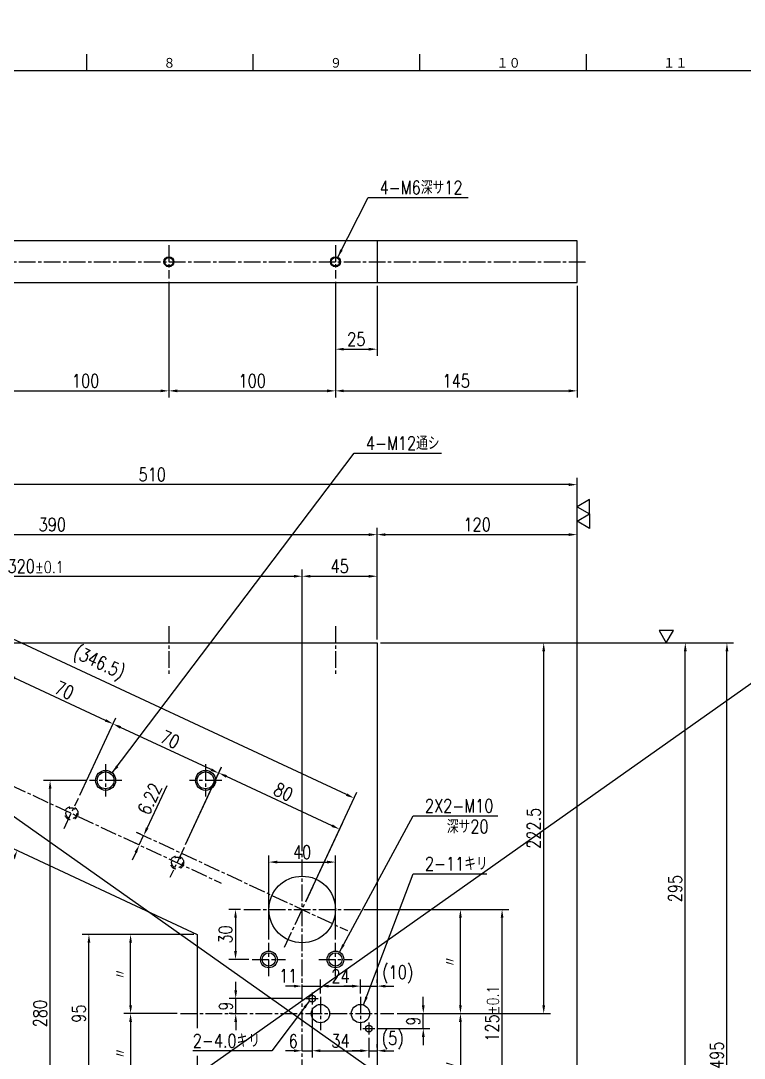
# Model space of a CAD drawing. Extents: x 0 to 1682, y 0 to 2376.
# Drawn here: x 681 to 1115, y 1753 to 2376 of the extents above; entities that cross this region are included whole.
import ezdxf
from ezdxf.enums import TextEntityAlignment as Align

# ---------------------------------------------------------------- set-up
doc = ezdxf.new("R2010")
doc.units = 0
doc.header["$LTSCALE"] = 2
doc.header["$MEASUREMENT"] = 0
doc.linetypes.add('GEN7A', pattern=[7.5, 5, -0.75, 1, -0.75])
doc.linetypes.add('HIDDEN2', pattern=[3.5, 2, -1.5])
doc.layers.get('DEFPOINTS').update_dxf_attribs({"linetype": 'CONTINUOUS'})
for name, color, linetype in [('2', 5, 'CONTINUOUS'), ('4', 3, 'CONTINUOUS'), ('5', 3, 'CONTINUOUS'), ('6', 52, 'CONTINUOUS'), ('7A', 4, 'GEN7A'), ('8', 1, 'CONTINUOUS'), ('9', 3, 'HIDDEN2'), ('RAHM2', 1, 'CONTINUOUS')]:
    doc.layers.add(name, color=color, linetype=linetype)
doc.styles.add('DIMENSION', font='monotxt.shx', dxfattribs={"bigfont": 'bigfont.shx'})
doc.styles.get("Standard").update_dxf_attribs({"font": 'romans.shx', "width": 0.8, "bigfont": 'extfont.shx'})
doc.dimstyles.new('GEN-ISO', dxfattribs={"dimscale": 2, "dimtxt": 4, "dimasz": 2.5, "dimexe": 2, "dimexo": 1, "dimgap": 1, "dimtad": 1, "dimdec": 3, "dimrnd": 0.001, "dimdsep": 46, "dimtxsty": 'Standard', "dimcen": 0, "dimclrt": 52, "dimadec": 0, "dimazin": 0, "dimtp": 0.1, "dimtm": 0.1, "dimtfac": 0.6, "dimtdec": 3, "dimtmove": 0, "dimatfit": 3, "dimfxl": 1, "dimarcsym": 0})
doc.dimstyles.new('GEN-ISO$2', dxfattribs={"dimscale": 2, "dimtxt": 4, "dimasz": 2.5, "dimexe": 2, "dimexo": 1, "dimgap": 1, "dimtad": 1, "dimdec": 3, "dimrnd": 0.001, "dimdsep": 46, "dimtxsty": 'Standard', "dimcen": 0, "dimclrt": 52, "dimadec": 3, "dimazin": 0, "dimtp": 0.1, "dimtm": 0.1, "dimtfac": 0.6, "dimtdec": 3, "dimtofl": 0, "dimtmove": 0, "dimatfit": 3, "dimfxl": 1, "dimarcsym": 0})

# ---------------------------------------------------------------- blocks, each defined once
blk = doc.blocks.new('*D84')
at = {"layer": '5', "color": 0, "lineweight": -2, "transparency": 16777216}
for p, q in [((886.55, 1842.57), (973.55, 1842.57)), ((969.55, 1722.57), (969.55, 1837.57)), ((886.55, 1717.57), (973.55, 1717.57))]:
    blk.add_line(p, q, dxfattribs=at)
at = {"layer": '5', "color": 0, "transparency": 16777216}
for points in [[(968.72, 1837.57), (970.39, 1837.57), (969.55, 1842.57)], [(968.72, 1722.57), (970.39, 1722.57), (969.55, 1717.57)]]:
    blk.add_solid(points, dxfattribs=at)
at = {"layer": 'DEFPOINTS', "color": 0, "transparency": 16777216}
for p in [(884.55, 1842.57), (969.55, 1842.57), (884.55, 1717.57)]:
    blk.add_point(p, dxfattribs=at)
at = {"layer": '5', "color": 52, "transparency": 16777216, "insert": (963.55, 1780.07), "char_height": 8, "attachment_point": 5, "rotation": 90}
blk.add_mtext('125\\H7%%P0.1', dxfattribs=at)
blk = doc.blocks.new('*D85')
at = {"layer": '5', "color": 0, "lineweight": -2, "transparency": 16777216}
for p, q in [((896.55, 2002.57), (1108.55, 2002.57)), ((1104.55, 1512.57), (1104.55, 1997.57)), ((1016.55, 1507.57), (1108.55, 1507.57))]:
    blk.add_line(p, q, dxfattribs=at)
at = {"layer": '5', "color": 0, "transparency": 16777216}
for points in [[(1103.72, 1997.57), (1105.39, 1997.57), (1104.55, 2002.57)], [(1103.72, 1512.57), (1105.39, 1512.57), (1104.55, 1507.57)]]:
    blk.add_solid(points, dxfattribs=at)
at = {"layer": 'DEFPOINTS', "color": 0, "transparency": 16777216}
for p in [(894.55, 2002.57), (1104.55, 2002.57), (1014.55, 1507.57)]:
    blk.add_point(p, dxfattribs=at)
at = {"layer": '5', "color": 52, "transparency": 16777216, "insert": (1098.55, 1755.07), "char_height": 8, "attachment_point": 5, "rotation": 90}
blk.add_mtext('495', dxfattribs=at)
blk = doc.blocks.new('*D89')
at = {"layer": '5', "color": 0, "lineweight": -2, "transparency": 16777216}
for p, q in [((504.55, 1994.57), (504.55, 2101.57)), ((1014.55, 1709.57), (1014.55, 2101.57)), ((1009.55, 2097.57), (509.55, 2097.57))]:
    blk.add_line(p, q, dxfattribs=at)
at = {"layer": '5', "color": 0, "transparency": 16777216}
for points in [[(509.55, 2098.4), (509.55, 2096.73), (504.55, 2097.57)], [(1009.55, 2098.4), (1009.55, 2096.73), (1014.55, 2097.57)]]:
    blk.add_solid(points, dxfattribs=at)
at = {"layer": 'DEFPOINTS', "color": 0, "transparency": 16777216}
for p in [(504.55, 2097.57), (504.55, 1992.57), (1014.55, 1707.57)]:
    blk.add_point(p, dxfattribs=at)
at = {"layer": '5', "color": 52, "transparency": 16777216, "insert": (759.55, 2103.57), "char_height": 8, "attachment_point": 5}
blk.add_mtext('510', dxfattribs=at)
blk = doc.blocks.new('*D91')
at = {"layer": '5', "color": 0, "lineweight": -2, "transparency": 16777216}
for p, q in [((529.55, 1997.57), (529.55, 2046.57)), ((534.55, 2042.57), (844.55, 2042.57)), ((849.55, 1879.57), (849.55, 2046.57))]:
    blk.add_line(p, q, dxfattribs=at)
at = {"layer": '5', "color": 0, "transparency": 16777216}
for points in [[(534.55, 2043.4), (534.55, 2041.73), (529.55, 2042.57)], [(844.55, 2043.4), (844.55, 2041.73), (849.55, 2042.57)]]:
    blk.add_solid(points, dxfattribs=at)
at = {"layer": 'DEFPOINTS', "color": 0, "transparency": 16777216}
for p in [(849.55, 2042.57), (529.55, 1995.57), (849.55, 1877.57)]:
    blk.add_point(p, dxfattribs=at)
at = {"layer": '5', "color": 52, "transparency": 16777216, "insert": (689.55, 2048.57), "char_height": 8, "attachment_point": 5}
blk.add_mtext('320\\H7%%P0.1', dxfattribs=at)
blk = doc.blocks.new('*D97')
at = {"layer": '5', "color": 0, "lineweight": -2, "transparency": 16777216}
for p, q in [((538.21, 1994.13), (568.62, 2059.34)), ((876.18, 1911.5), (571.46, 2053.6)), ((852, 1847.8), (882.4, 1913.01))]:
    blk.add_line(p, q, dxfattribs=at)
at = {"layer": '5', "color": 0, "transparency": 16777216}
for points in [[(571.81, 2054.35), (571.1, 2052.84), (566.93, 2055.71)], [(876.53, 1912.26), (875.83, 1910.75), (880.71, 1909.39)]]:
    blk.add_solid(points, dxfattribs=at)
at = {"layer": 'DEFPOINTS', "color": 0, "transparency": 16777216}
for p in [(566.93, 2055.71), (537.36, 1992.31), (851.15, 1845.99)]:
    blk.add_point(p, dxfattribs=at)
at = {"layer": '5', "color": 52, "transparency": 16777216, "insert": (727.24, 1989.89), "char_height": 8, "attachment_point": 5, "rotation": 335}
blk.add_mtext('(346.5)', dxfattribs=at)
blk = doc.blocks.new('*D98')
at = {"layer": '5', "color": 0, "lineweight": -2, "transparency": 16777216}
for p, q in [((779.49, 1881.61), (801.21, 1928.18)), ((867.49, 1892.86), (804.05, 1922.45)), ((852, 1847.8), (873.71, 1894.38))]:
    blk.add_line(p, q, dxfattribs=at)
at = {"layer": '5', "color": 0, "transparency": 16777216}
for points in [[(804.4, 1923.2), (803.7, 1921.69), (799.52, 1924.56)], [(867.84, 1893.62), (867.14, 1892.11), (872.02, 1890.75)]]:
    blk.add_solid(points, dxfattribs=at)
at = {"layer": 'DEFPOINTS', "color": 0, "transparency": 16777216}
for p in [(799.52, 1924.56), (778.65, 1879.8), (851.15, 1845.99)]:
    blk.add_point(p, dxfattribs=at)
at = {"layer": '5', "color": 52, "transparency": 16777216, "insert": (838.31, 1913.09), "char_height": 8, "attachment_point": 5, "rotation": 335}
blk.add_mtext('80', dxfattribs=at)
blk = doc.blocks.new('*D99')
at = {"layer": '5', "color": 0, "lineweight": -2, "transparency": 16777216}
for p, q in [((716.05, 1911.2), (737.69, 1957.6)), ((794.91, 1926.51), (740.53, 1951.86)), ((779.49, 1881.61), (801.13, 1928.02))]:
    blk.add_line(p, q, dxfattribs=at)
at = {"layer": '5', "color": 0, "transparency": 16777216}
for points in [[(740.88, 1952.62), (740.18, 1951.11), (736, 1953.98)], [(795.26, 1927.26), (794.56, 1925.75), (799.44, 1924.39)]]:
    blk.add_solid(points, dxfattribs=at)
at = {"layer": 'DEFPOINTS', "color": 0, "transparency": 16777216}
for p in [(736, 1953.98), (715.2, 1909.39), (778.65, 1879.8)]:
    blk.add_point(p, dxfattribs=at)
at = {"layer": '5', "color": 52, "transparency": 16777216, "insert": (770.25, 1944.62), "char_height": 8, "attachment_point": 5, "rotation": 335}
blk.add_mtext('70', dxfattribs=at)
blk = doc.blocks.new('*D101')
at = {"layer": '5', "color": 0, "lineweight": -2, "transparency": 16777216}
for p, q in [((652.61, 1940.78), (674.25, 1987.18)), ((731.47, 1956.09), (677.09, 1981.45)), ((716.05, 1911.2), (737.69, 1957.6))]:
    blk.add_line(p, q, dxfattribs=at)
at = {"layer": '5', "color": 0, "transparency": 16777216}
for points in [[(677.44, 1982.2), (676.74, 1980.69), (672.56, 1983.56)], [(731.82, 1956.84), (731.11, 1955.33), (736, 1953.98)]]:
    blk.add_solid(points, dxfattribs=at)
at = {"layer": 'DEFPOINTS', "color": 0, "transparency": 16777216}
for p in [(672.56, 1983.56), (651.76, 1938.97), (715.2, 1909.39)]:
    blk.add_point(p, dxfattribs=at)
at = {"layer": '5', "color": 52, "transparency": 16777216, "insert": (706.81, 1974.2), "char_height": 8, "attachment_point": 5, "rotation": 335}
blk.add_mtext('70', dxfattribs=at)
blk = doc.blocks.new('*D104')
at = {"layer": '5', "color": 0, "lineweight": -2, "transparency": 16777216}
for p, q in [((896.55, 2002.57), (1083.55, 2002.57)), ((1079.55, 1712.57), (1079.55, 1997.57)), ((1016.55, 1707.57), (1083.55, 1707.57))]:
    blk.add_line(p, q, dxfattribs=at)
at = {"layer": '5', "color": 0, "transparency": 16777216}
for points in [[(1078.72, 1997.57), (1080.39, 1997.57), (1079.55, 2002.57)], [(1078.72, 1712.57), (1080.39, 1712.57), (1079.55, 1707.57)]]:
    blk.add_solid(points, dxfattribs=at)
at = {"layer": 'DEFPOINTS', "color": 0, "transparency": 16777216}
for p in [(894.55, 2002.57), (1079.55, 2002.57), (1014.55, 1707.57)]:
    blk.add_point(p, dxfattribs=at)
at = {"layer": '5', "color": 52, "transparency": 16777216, "insert": (1073.55, 1855.07), "char_height": 8, "attachment_point": 5, "rotation": 90}
blk.add_mtext('295', dxfattribs=at)
blk = doc.blocks.new('*D110')
at = {"layer": '5', "color": 0, "lineweight": -2, "transparency": 16777216}
for p, q in [((504.55, 1989.57), (504.55, 2071.57)), ((509.55, 2067.57), (889.55, 2067.57)), ((894.55, 2004.57), (894.55, 2071.57))]:
    blk.add_line(p, q, dxfattribs=at)
at = {"layer": '5', "color": 0, "transparency": 16777216}
for points in [[(509.55, 2068.4), (509.55, 2066.73), (504.55, 2067.57)], [(889.55, 2068.4), (889.55, 2066.73), (894.55, 2067.57)]]:
    blk.add_solid(points, dxfattribs=at)
at = {"layer": 'DEFPOINTS', "color": 0, "transparency": 16777216}
for p in [(894.55, 2067.57), (894.55, 2002.57), (504.55, 1987.57)]:
    blk.add_point(p, dxfattribs=at)
at = {"layer": '5', "color": 52, "transparency": 16777216, "insert": (699.55, 2073.57), "char_height": 8, "attachment_point": 5}
blk.add_mtext('390', dxfattribs=at)
blk = doc.blocks.new('*D111')
at = {"layer": '5', "color": 0, "lineweight": -2, "transparency": 16777216}
for p, q in [((849.55, 1879.57), (849.55, 2046.57)), ((854.55, 2042.57), (889.55, 2042.57)), ((894.55, 2004.57), (894.55, 2046.57))]:
    blk.add_line(p, q, dxfattribs=at)
at = {"layer": '5', "color": 0, "transparency": 16777216}
for points in [[(854.55, 2043.4), (854.55, 2041.73), (849.55, 2042.57)], [(889.55, 2043.4), (889.55, 2041.73), (894.55, 2042.57)]]:
    blk.add_solid(points, dxfattribs=at)
at = {"layer": 'DEFPOINTS', "color": 0, "transparency": 16777216}
for p in [(894.55, 2042.57), (894.55, 2002.57), (849.55, 1877.57)]:
    blk.add_point(p, dxfattribs=at)
at = {"layer": '5', "color": 52, "transparency": 16777216, "insert": (872.05, 2048.57), "char_height": 8, "attachment_point": 5}
blk.add_mtext('45', dxfattribs=at)
blk = doc.blocks.new('*D112')
at = {"layer": '5', "color": 0, "lineweight": -2, "transparency": 16777216}
for p, q in [((894.55, 2004.57), (894.55, 2071.57)), ((899.55, 2067.57), (1009.55, 2067.57)), ((1014.55, 1709.57), (1014.55, 2071.57))]:
    blk.add_line(p, q, dxfattribs=at)
at = {"layer": '5', "color": 0, "transparency": 16777216}
for points in [[(899.55, 2068.4), (899.55, 2066.73), (894.55, 2067.57)], [(1009.55, 2068.4), (1009.55, 2066.73), (1014.55, 2067.57)]]:
    blk.add_solid(points, dxfattribs=at)
at = {"layer": 'DEFPOINTS', "color": 0, "transparency": 16777216}
for p in [(1014.55, 2067.57), (894.55, 2002.57), (1014.55, 1707.57)]:
    blk.add_point(p, dxfattribs=at)
at = {"layer": '5', "color": 52, "transparency": 16777216, "insert": (954.55, 2073.57), "char_height": 8, "attachment_point": 5}
blk.add_mtext('120', dxfattribs=at)
blk = doc.blocks.new('*D119')
at = {"layer": '5', "color": 0, "lineweight": -2, "transparency": 16777216}
for p, q in [((784.55, 1827.57), (717.55, 1827.57)), ((721.55, 1737.57), (721.55, 1822.57)), ((784.55, 1732.57), (717.55, 1732.57))]:
    blk.add_line(p, q, dxfattribs=at)
at = {"layer": '5', "color": 0, "transparency": 16777216}
for points in [[(720.72, 1822.57), (722.39, 1822.57), (721.55, 1827.57)], [(720.72, 1737.57), (722.39, 1737.57), (721.55, 1732.57)]]:
    blk.add_solid(points, dxfattribs=at)
at = {"layer": 'DEFPOINTS', "color": 0, "transparency": 16777216}
for p in [(721.55, 1827.57), (786.55, 1827.57), (786.55, 1732.57)]:
    blk.add_point(p, dxfattribs=at)
at = {"layer": '5', "color": 52, "transparency": 16777216, "insert": (715.55, 1780.07), "char_height": 8, "attachment_point": 5, "rotation": 90}
blk.add_mtext('95', dxfattribs=at)
blk = doc.blocks.new('1A1ﾌﾞﾋﾝ')
at = {"layer": 'RAHM2', "color": 5, "linetype": 'Continuous'}
for p, q in [((360, 584), (360, 579)), ((410, 584), (410, 579)), ((460, 584), (460, 579)), ((510, 584), (510, 579)), ((826, 579), (25, 579))]:
    blk.add_line(p, q, dxfattribs=at)
for s, height, p in [('８', 3.31, (383.1, 579.6)), ('９', 3.31, (433.1, 579.6)), ('１０', 3.311, (483.1, 579.6)), ('１１', 3.311, (533.1, 579.6))]:
    blk.add_text(s, height=height, dxfattribs=at).set_placement(p)
at = {"layer": 'RAHM2', "color": 5, "linetype": 'Continuous', "width": 0.7}
for tag, p in [('HEADER3', (35, 566.01)), ('HEADER4', (54.75, 566)), ('HEADER15', (74.49, 566)), ('HEADER16', (94.43, 566))]:
    blk.add_attdef(tag, text='', height=6, dxfattribs=at).set_placement(p, align=Align.MIDDLE)
at = {"layer": 'RAHM2', "color": 7, "linetype": 'Continuous'}
blk.add_attdef('HEADER5', text='', height=2.5, dxfattribs=at).set_placement((63.69, 559.1), align=Align.BOTTOM_RIGHT)
for tag, height, width, p in [('HEADER1', 5, 0.9, (775.12, 45.15)), ('HEADER7', 5, 0.8, (590.38, 40.8)), ('GEN-TITLE-SCA', 4, 0.85, (677.79, 40.85)), ('HEADER2', 6, 0.9, (774.89, 36.68)), ('HEADER11', 3.2, 0.63, (46.91, 24.38)), ('HEADER9', 3.33, 0.8, (71.4, 24.2)), ('HEADER10', 3.5, 0.8, (92.57, 24.22)), ('HEADER14', 3.31, 0.8, (542.54, 17.82))]:
    blk.add_attdef(tag, text='', height=height, dxfattribs=dict(at, width=width)).set_placement(p, align=Align.MIDDLE)
at = {"layer": 'RAHM2', "color": 7, "linetype": 'Continuous', "width": 0.8}
blk.add_attdef('GEN-TITLE-DAT', text='', height=3.5, dxfattribs=at).set_placement((691.35, 39.1), align=Align.BOTTOM_LEFT)
at = {"layer": 'RAHM2', "color": 5, "linetype": 'Continuous'}
blk.add_attdef('HEADER6', text='', height=5.8, dxfattribs=at).set_placement((623.09, 17.9), align=Align.BOTTOM_RIGHT)
at = {"layer": 'RAHM2', "color": 5, "linetype": 'Continuous', "style": 'DIMENSION', "width": 1.2}
for tag, p in [('HEADER13', (629.56, 16.75)), ('HEADER12', (663.26, 16.72)), ('GEN-TITLE-DWG', (732.79, 16.74))]:
    blk.add_attdef(tag, text='', height=7.02, dxfattribs=at).set_placement(p, align=Align.BOTTOM_LEFT)
blk.add_attdef('HEADER8', text='', height=7.02, dxfattribs=at).set_placement((822.69, 16.71), align=Align.BOTTOM_RIGHT)
blk = doc.blocks.new('*D121')
at = {"layer": '5', "color": 0, "lineweight": -2, "transparency": 16777216}
for p, q in [((669.55, 2219.35), (669.55, 2149.85)), ((769.55, 2219.35), (769.55, 2149.85)), ((674.55, 2153.85), (764.55, 2153.85))]:
    blk.add_line(p, q, dxfattribs=at)
at = {"layer": '5', "color": 0, "transparency": 16777216}
for points in [[(674.55, 2154.69), (674.55, 2153.02), (669.55, 2153.85)], [(764.55, 2154.69), (764.55, 2153.02), (769.55, 2153.85)]]:
    blk.add_solid(points, dxfattribs=at)
at = {"layer": 'DEFPOINTS', "color": 0, "transparency": 16777216}
for p in [(669.55, 2221.35), (769.55, 2221.35), (769.55, 2153.85)]:
    blk.add_point(p, dxfattribs=at)
at = {"layer": '5', "color": 52, "transparency": 16777216, "insert": (719.55, 2159.85), "char_height": 8, "attachment_point": 5}
blk.add_mtext('100', dxfattribs=at)
blk = doc.blocks.new('*D122')
at = {"layer": '5', "color": 0, "lineweight": -2, "transparency": 16777216}
for p, q in [((769.55, 2219.35), (769.55, 2149.85)), ((869.55, 2219.35), (869.55, 2149.85)), ((774.55, 2153.85), (864.55, 2153.85))]:
    blk.add_line(p, q, dxfattribs=at)
at = {"layer": '5', "color": 0, "transparency": 16777216}
for points in [[(774.55, 2154.69), (774.55, 2153.02), (769.55, 2153.85)], [(864.55, 2154.69), (864.55, 2153.02), (869.55, 2153.85)]]:
    blk.add_solid(points, dxfattribs=at)
at = {"layer": 'DEFPOINTS', "color": 0, "transparency": 16777216}
for p in [(769.55, 2221.35), (869.55, 2221.35), (869.55, 2153.85)]:
    blk.add_point(p, dxfattribs=at)
at = {"layer": '5', "color": 52, "transparency": 16777216, "insert": (819.55, 2159.85), "char_height": 8, "attachment_point": 5}
blk.add_mtext('100', dxfattribs=at)
blk = doc.blocks.new('*D123')
at = {"layer": '5', "color": 0, "lineweight": -2, "transparency": 16777216}
for p, q in [((869.55, 2219.35), (869.55, 2174.85)), ((894.55, 2216.85), (894.55, 2174.85)), ((874.55, 2178.85), (889.55, 2178.85))]:
    blk.add_line(p, q, dxfattribs=at)
at = {"layer": '5', "color": 0, "transparency": 16777216}
for points in [[(874.55, 2179.69), (874.55, 2178.02), (869.55, 2178.85)], [(889.55, 2179.69), (889.55, 2178.02), (894.55, 2178.85)]]:
    blk.add_solid(points, dxfattribs=at)
at = {"layer": 'DEFPOINTS', "color": 0, "transparency": 16777216}
for p in [(869.55, 2221.35), (894.55, 2218.85), (894.55, 2178.85)]:
    blk.add_point(p, dxfattribs=at)
at = {"layer": '5', "color": 52, "transparency": 16777216, "insert": (882.05, 2184.85), "char_height": 8, "attachment_point": 5}
blk.add_mtext('25', dxfattribs=at)
blk = doc.blocks.new('*D124')
at = {"layer": '5', "color": 0, "lineweight": -2, "transparency": 16777216}
for p, q in [((869.55, 2219.35), (869.55, 2149.85)), ((1014.55, 2216.85), (1014.55, 2149.85)), ((874.55, 2153.85), (1009.55, 2153.85))]:
    blk.add_line(p, q, dxfattribs=at)
at = {"layer": '5', "color": 0, "transparency": 16777216}
for points in [[(874.55, 2154.69), (874.55, 2153.02), (869.55, 2153.85)], [(1009.55, 2154.69), (1009.55, 2153.02), (1014.55, 2153.85)]]:
    blk.add_solid(points, dxfattribs=at)
at = {"layer": 'DEFPOINTS', "color": 0, "transparency": 16777216}
for p in [(869.55, 2221.35), (1014.55, 2218.85), (1014.55, 2153.85)]:
    blk.add_point(p, dxfattribs=at)
at = {"layer": '5', "color": 52, "transparency": 16777216, "insert": (942.05, 2159.85), "char_height": 8, "attachment_point": 5}
blk.add_mtext('145', dxfattribs=at)
blk = doc.blocks.new('*D128')
at = {"layer": '5', "color": 0, "lineweight": -2, "transparency": 16777216}
for p, q in [((886.55, 1842.57), (948.55, 1842.57)), ((944.55, 1785.07), (944.55, 1837.57)), ((906.55, 1780.07), (948.55, 1780.07))]:
    blk.add_line(p, q, dxfattribs=at)
at = {"layer": '5', "color": 0, "transparency": 16777216}
for points in [[(943.72, 1837.57), (945.39, 1837.57), (944.55, 1842.57)], [(943.72, 1785.07), (945.39, 1785.07), (944.55, 1780.07)]]:
    blk.add_solid(points, dxfattribs=at)
at = {"layer": 'DEFPOINTS', "color": 0, "transparency": 16777216}
for p in [(884.55, 1842.57), (944.55, 1842.57), (904.55, 1780.07)]:
    blk.add_point(p, dxfattribs=at)
at = {"layer": '5', "color": 52, "transparency": 16777216, "insert": (938.55, 1811.32), "char_height": 8, "attachment_point": 5, "rotation": 90}
blk.add_mtext('〃', dxfattribs=at)
blk = doc.blocks.new('*D129')
at = {"layer": '5', "color": 0, "lineweight": -2, "transparency": 16777216}
for p, q in [((906.55, 1780.07), (948.55, 1780.07)), ((944.55, 1775.07), (944.55, 1722.57)), ((886.55, 1717.57), (948.55, 1717.57))]:
    blk.add_line(p, q, dxfattribs=at)
at = {"layer": '5', "color": 0, "transparency": 16777216}
for points in [[(943.72, 1775.07), (945.39, 1775.07), (944.55, 1780.07)], [(943.72, 1722.57), (945.39, 1722.57), (944.55, 1717.57)]]:
    blk.add_solid(points, dxfattribs=at)
at = {"layer": 'DEFPOINTS', "color": 0, "transparency": 16777216}
for p in [(904.55, 1780.07), (884.55, 1717.57), (944.55, 1717.57)]:
    blk.add_point(p, dxfattribs=at)
at = {"layer": '5', "color": 52, "transparency": 16777216, "insert": (938.55, 1748.82), "char_height": 8, "attachment_point": 5, "rotation": 90}
blk.add_mtext('〃', dxfattribs=at)
blk = doc.blocks.new('*D134')
at = {"layer": '5', "color": 0, "lineweight": -2, "transparency": 16777216}
for p, q in [((756.5, 1891.47), (768.42, 1917.03)), ((752.58, 1887.79), (750.77, 1888.63)), ((751.76, 1881.3), (754.39, 1886.94)), ((749.95, 1882.15), (748.14, 1882.99)), ((749.65, 1876.77), (747.54, 1872.24))]:
    blk.add_line(p, q, dxfattribs=at)
at = {"layer": '5', "color": 0, "transparency": 16777216}
for points in [[(755.75, 1891.82), (757.26, 1891.12), (754.39, 1886.94)], [(748.89, 1877.12), (750.4, 1876.42), (751.76, 1881.3)]]:
    blk.add_solid(points, dxfattribs=at)
at = {"layer": 'DEFPOINTS', "color": 0, "transparency": 16777216}
for p in [(754.39, 1886.94), (754.39, 1886.94), (751.76, 1881.3)]:
    blk.add_point(p, dxfattribs=at)
at = {"layer": '5', "color": 52, "transparency": 16777216, "insert": (758.08, 1909.05), "char_height": 8, "attachment_point": 5, "rotation": 65}
blk.add_mtext('6.22', dxfattribs=at)
blk = doc.blocks.new('*D135')
at = {"layer": '5', "color": 0, "lineweight": -2, "transparency": 16777216}
for p, q in [((784.55, 1827.57), (742.55, 1827.57)), ((746.55, 1785.07), (746.55, 1822.57)), ((774.55, 1780.07), (742.55, 1780.07))]:
    blk.add_line(p, q, dxfattribs=at)
at = {"layer": '5', "color": 0, "transparency": 16777216}
for points in [[(745.72, 1822.57), (747.39, 1822.57), (746.55, 1827.57)], [(745.72, 1785.07), (747.39, 1785.07), (746.55, 1780.07)]]:
    blk.add_solid(points, dxfattribs=at)
at = {"layer": 'DEFPOINTS', "color": 0, "transparency": 16777216}
for p in [(746.55, 1827.57), (786.55, 1827.57), (776.55, 1780.07)]:
    blk.add_point(p, dxfattribs=at)
at = {"layer": '5', "color": 52, "transparency": 16777216, "insert": (740.55, 1803.82), "char_height": 8, "attachment_point": 5, "rotation": 90}
blk.add_mtext('〃', dxfattribs=at)
blk = doc.blocks.new('*D136')
at = {"layer": '5', "color": 0, "lineweight": -2, "transparency": 16777216}
for p, q in [((774.55, 1780.07), (742.55, 1780.07)), ((746.55, 1775.07), (746.55, 1737.57)), ((784.55, 1732.57), (742.55, 1732.57))]:
    blk.add_line(p, q, dxfattribs=at)
at = {"layer": '5', "color": 0, "transparency": 16777216}
for points in [[(745.72, 1775.07), (747.39, 1775.07), (746.55, 1780.07)], [(745.72, 1737.57), (747.39, 1737.57), (746.55, 1732.57)]]:
    blk.add_solid(points, dxfattribs=at)
at = {"layer": 'DEFPOINTS', "color": 0, "transparency": 16777216}
for p in [(776.55, 1780.07), (746.55, 1732.57), (786.55, 1732.57)]:
    blk.add_point(p, dxfattribs=at)
at = {"layer": '5', "color": 52, "transparency": 16777216, "insert": (740.55, 1756.32), "char_height": 8, "attachment_point": 5, "rotation": 90}
blk.add_mtext('〃', dxfattribs=at)
blk = doc.blocks.new('*D143')
at = {"layer": '5', "color": 0, "lineweight": -2, "transparency": 16777216}
for p, q in [((896.55, 2002.57), (998.55, 2002.57)), ((994.55, 1785.07), (994.55, 1997.57)), ((906.55, 1780.07), (998.55, 1780.07))]:
    blk.add_line(p, q, dxfattribs=at)
at = {"layer": '5', "color": 0, "transparency": 16777216}
for points in [[(993.72, 1997.57), (995.39, 1997.57), (994.55, 2002.57)], [(993.72, 1785.07), (995.39, 1785.07), (994.55, 1780.07)]]:
    blk.add_solid(points, dxfattribs=at)
at = {"layer": 'DEFPOINTS', "color": 0, "transparency": 16777216}
for p in [(894.55, 2002.57), (994.55, 2002.57), (904.55, 1780.07)]:
    blk.add_point(p, dxfattribs=at)
at = {"layer": '5', "color": 52, "transparency": 16777216, "insert": (988.55, 1891.32), "char_height": 8, "attachment_point": 5, "rotation": 90}
blk.add_mtext('222.5', dxfattribs=at)
blk = doc.blocks.new('*D146')
at = {"layer": '5', "color": 0, "lineweight": -2, "transparency": 16777216}
for p, q in [((809.67, 1794.07), (809.67, 1799.07)), ((849.67, 1789.07), (805.67, 1789.07)), ((809.67, 1780.07), (809.67, 1789.07)), ((807.67, 1780.07), (805.67, 1780.07)), ((809.67, 1775.07), (809.67, 1770.07))]:
    blk.add_line(p, q, dxfattribs=at)
at = {"layer": '5', "color": 0, "transparency": 16777216}
for points in [[(808.84, 1794.07), (810.5, 1794.07), (809.67, 1789.07)], [(808.84, 1775.07), (810.5, 1775.07), (809.67, 1780.07)]]:
    blk.add_solid(points, dxfattribs=at)
at = {"layer": 'DEFPOINTS', "color": 0, "transparency": 16777216}
for p in [(809.67, 1789.07), (851.67, 1789.07), (809.67, 1780.07)]:
    blk.add_point(p, dxfattribs=at)
at = {"layer": '5', "color": 52, "transparency": 16777216, "insert": (803.67, 1784.57), "char_height": 8, "attachment_point": 5, "rotation": 90}
blk.add_mtext('9', dxfattribs=at)
blk = doc.blocks.new('*D147')
at = {"layer": '5', "color": 0, "lineweight": -2, "transparency": 16777216}
for p, q in [((922.27, 1785.07), (922.27, 1790.07)), ((906.55, 1780.07), (926.27, 1780.07)), ((922.27, 1771.07), (922.27, 1780.07)), ((895.24, 1771.07), (926.27, 1771.07)), ((922.27, 1766.07), (922.27, 1761.07))]:
    blk.add_line(p, q, dxfattribs=at)
at = {"layer": '5', "color": 0, "transparency": 16777216}
for points in [[(921.43, 1785.07), (923.1, 1785.07), (922.27, 1780.07)], [(921.43, 1766.07), (923.1, 1766.07), (922.27, 1771.07)]]:
    blk.add_solid(points, dxfattribs=at)
at = {"layer": 'DEFPOINTS', "color": 0, "transparency": 16777216}
for p in [(904.55, 1780.07), (922.27, 1780.07), (893.24, 1771.07)]:
    blk.add_point(p, dxfattribs=at)
at = {"layer": '5', "color": 52, "transparency": 16777216, "insert": (916.27, 1775.57), "char_height": 8, "attachment_point": 5, "rotation": 90}
blk.add_mtext('9', dxfattribs=at)
blk = doc.blocks.new('*D150')
at = {"layer": '5', "color": 0, "lineweight": -2, "transparency": 16777216}
for p, q in [((855.55, 1783.47), (855.55, 1753.78)), ((889.55, 1765.6), (889.55, 1753.78)), ((860.55, 1757.78), (884.55, 1757.78))]:
    blk.add_line(p, q, dxfattribs=at)
at = {"layer": '5', "color": 0, "transparency": 16777216}
for points in [[(860.55, 1758.61), (860.55, 1756.94), (855.55, 1757.78)], [(884.55, 1758.61), (884.55, 1756.94), (889.55, 1757.78)]]:
    blk.add_solid(points, dxfattribs=at)
at = {"layer": 'DEFPOINTS', "color": 0, "transparency": 16777216}
for p in [(855.55, 1785.47), (889.55, 1767.6), (889.55, 1757.78)]:
    blk.add_point(p, dxfattribs=at)
at = {"layer": '5', "color": 52, "transparency": 16777216, "insert": (872.55, 1763.78), "char_height": 8, "attachment_point": 5}
blk.add_mtext('34', dxfattribs=at)
blk = doc.blocks.new('*D151')
at = {"layer": '5', "color": 0, "lineweight": -2, "transparency": 16777216}
for p, q in [((855.55, 1781.47), (855.55, 1753.78)), ((844.55, 1757.78), (839.55, 1757.78)), ((849.55, 1759.78), (849.55, 1761.78)), ((849.55, 1757.78), (855.55, 1757.78)), ((860.55, 1757.78), (865.55, 1757.78))]:
    blk.add_line(p, q, dxfattribs=at)
at = {"layer": '5', "color": 0, "transparency": 16777216}
for points in [[(844.55, 1758.61), (844.55, 1756.94), (849.55, 1757.78)], [(860.55, 1758.61), (860.55, 1756.94), (855.55, 1757.78)]]:
    blk.add_solid(points, dxfattribs=at)
at = {"layer": 'DEFPOINTS', "color": 0, "transparency": 16777216}
for p in [(855.55, 1783.47), (849.55, 1757.78), (855.55, 1757.78)]:
    blk.add_point(p, dxfattribs=at)
at = {"layer": '5', "color": 52, "transparency": 16777216, "insert": (844.18, 1763.57), "char_height": 8, "attachment_point": 5}
blk.add_mtext('6', dxfattribs=at)
blk = doc.blocks.new('*D152')
at = {"layer": '5', "color": 0, "lineweight": -2, "transparency": 16777216}
for p, q in [((889.55, 1763.6), (889.55, 1753.78)), ((884.55, 1757.78), (879.55, 1757.78)), ((889.55, 1757.78), (894.55, 1757.78)), ((894.55, 1759.78), (894.55, 1761.78)), ((899.55, 1757.78), (904.55, 1757.78))]:
    blk.add_line(p, q, dxfattribs=at)
at = {"layer": '5', "color": 0, "transparency": 16777216}
for points in [[(884.55, 1758.61), (884.55, 1756.94), (889.55, 1757.78)], [(899.55, 1758.61), (899.55, 1756.94), (894.55, 1757.78)]]:
    blk.add_solid(points, dxfattribs=at)
at = {"layer": 'DEFPOINTS', "color": 0, "transparency": 16777216}
for p in [(889.55, 1765.6), (894.55, 1757.78), (894.55, 1757.78)]:
    blk.add_point(p, dxfattribs=at)
at = {"layer": '5', "color": 52, "transparency": 16777216, "insert": (903.88, 1764.07), "char_height": 8, "attachment_point": 5}
blk.add_mtext('(5)', dxfattribs=at)
blk = doc.blocks.new('*D155')
at = {"layer": '5', "color": 0, "lineweight": -2, "transparency": 16777216}
for p, q in [((812.55, 1842.57), (805.55, 1842.57)), ((809.55, 1837.57), (809.55, 1817.57)), ((817.55, 1812.57), (805.55, 1812.57))]:
    blk.add_line(p, q, dxfattribs=at)
at = {"layer": '5', "color": 0, "transparency": 16777216}
for points in [[(808.72, 1837.57), (810.39, 1837.57), (809.55, 1842.57)], [(808.72, 1817.57), (810.39, 1817.57), (809.55, 1812.57)]]:
    blk.add_solid(points, dxfattribs=at)
at = {"layer": 'DEFPOINTS', "color": 0, "transparency": 16777216}
for p in [(814.55, 1842.57), (809.55, 1812.57), (819.55, 1812.57)]:
    blk.add_point(p, dxfattribs=at)
at = {"layer": '5', "color": 52, "transparency": 16777216, "insert": (803.55, 1827.57), "char_height": 8, "attachment_point": 5, "rotation": 90}
blk.add_mtext('30', dxfattribs=at)
blk = doc.blocks.new('*D156')
at = {"layer": '5', "color": 0, "lineweight": -2, "transparency": 16777216}
for p, q in [((829.55, 1824.57), (829.55, 1875.03)), ((869.55, 1824.57), (869.55, 1875.03)), ((834.55, 1871.03), (864.55, 1871.03))]:
    blk.add_line(p, q, dxfattribs=at)
at = {"layer": '5', "color": 0, "transparency": 16777216}
for points in [[(834.55, 1871.86), (834.55, 1870.19), (829.55, 1871.03)], [(864.55, 1871.86), (864.55, 1870.19), (869.55, 1871.03)]]:
    blk.add_solid(points, dxfattribs=at)
at = {"layer": 'DEFPOINTS', "color": 0, "transparency": 16777216}
for p in [(869.55, 1871.03), (829.55, 1822.57), (869.55, 1822.57)]:
    blk.add_point(p, dxfattribs=at)
at = {"layer": '5', "color": 52, "transparency": 16777216, "insert": (849.55, 1877.03), "char_height": 8, "attachment_point": 5}
blk.add_mtext('40', dxfattribs=at)
blk = doc.blocks.new('*D157')
at = {"layer": '5', "color": 0, "lineweight": -2, "transparency": 16777216}
for p, q in [((849.55, 1798.55), (849.55, 1800.55)), ((860.55, 1792.22), (860.55, 1800.55)), ((844.55, 1796.55), (839.55, 1796.55)), ((849.55, 1796.55), (860.55, 1796.55)), ((865.55, 1796.55), (870.55, 1796.55))]:
    blk.add_line(p, q, dxfattribs=at)
at = {"layer": '5', "color": 0, "transparency": 16777216}
for points in [[(844.55, 1797.38), (844.55, 1795.71), (849.55, 1796.55)], [(865.55, 1797.38), (865.55, 1795.71), (860.55, 1796.55)]]:
    blk.add_solid(points, dxfattribs=at)
at = {"layer": 'DEFPOINTS', "color": 0, "transparency": 16777216}
for p in [(849.55, 1796.55), (860.55, 1796.55), (860.55, 1790.22)]:
    blk.add_point(p, dxfattribs=at)
at = {"layer": '5', "color": 52, "transparency": 16777216, "insert": (841.16, 1802.84), "char_height": 8, "attachment_point": 5}
blk.add_mtext('11', dxfattribs=at)
blk = doc.blocks.new('*D158')
at = {"layer": '5', "color": 0, "lineweight": -2, "transparency": 16777216}
for p, q in [((860.55, 1792.22), (860.55, 1800.55)), ((884.55, 1792.22), (884.55, 1800.55)), ((865.55, 1796.55), (879.55, 1796.55))]:
    blk.add_line(p, q, dxfattribs=at)
at = {"layer": '5', "color": 0, "transparency": 16777216}
for points in [[(865.55, 1797.38), (865.55, 1795.71), (860.55, 1796.55)], [(879.55, 1797.38), (879.55, 1795.71), (884.55, 1796.55)]]:
    blk.add_solid(points, dxfattribs=at)
at = {"layer": 'DEFPOINTS', "color": 0, "transparency": 16777216}
for p in [(884.55, 1796.55), (860.55, 1790.22), (884.55, 1790.22)]:
    blk.add_point(p, dxfattribs=at)
at = {"layer": '5', "color": 52, "transparency": 16777216, "insert": (872.55, 1802.55), "char_height": 8, "attachment_point": 5}
blk.add_mtext('24', dxfattribs=at)
blk = doc.blocks.new('*D159')
at = {"layer": '5', "color": 0, "lineweight": -2, "transparency": 16777216}
for p, q in [((884.55, 1792.22), (884.55, 1800.55)), ((894.55, 1798.55), (894.55, 1800.55)), ((879.55, 1796.55), (874.55, 1796.55)), ((884.55, 1796.55), (894.55, 1796.55)), ((899.55, 1796.55), (904.55, 1796.55))]:
    blk.add_line(p, q, dxfattribs=at)
at = {"layer": '5', "color": 0, "transparency": 16777216}
for points in [[(879.55, 1797.38), (879.55, 1795.71), (884.55, 1796.55)], [(899.55, 1797.38), (899.55, 1795.71), (894.55, 1796.55)]]:
    blk.add_solid(points, dxfattribs=at)
at = {"layer": 'DEFPOINTS', "color": 0, "transparency": 16777216}
for p in [(894.55, 1796.55), (894.55, 1796.55), (884.55, 1790.22)]:
    blk.add_point(p, dxfattribs=at)
at = {"layer": '5', "color": 52, "transparency": 16777216, "insert": (906.9, 1803.6), "char_height": 8, "attachment_point": 5}
blk.add_mtext('(10)', dxfattribs=at)
blk = doc.blocks.new('*D161')
at = {"layer": '5', "color": 0, "lineweight": -2, "transparency": 16777216}
for p, q in [((719.87, 1920.07), (694.22, 1920.07)), ((698.22, 1645.07), (698.22, 1915.07)), ((719.87, 1640.07), (694.22, 1640.07))]:
    blk.add_line(p, q, dxfattribs=at)
at = {"layer": '5', "color": 0, "transparency": 16777216}
for points in [[(697.39, 1915.07), (699.06, 1915.07), (698.22, 1920.07)], [(697.39, 1645.07), (699.06, 1645.07), (698.22, 1640.07)]]:
    blk.add_solid(points, dxfattribs=at)
at = {"layer": 'DEFPOINTS', "color": 0, "transparency": 16777216}
for p in [(698.22, 1920.07), (721.87, 1920.07), (721.87, 1640.07)]:
    blk.add_point(p, dxfattribs=at)
at = {"layer": '5', "color": 52, "transparency": 16777216, "insert": (692.22, 1780.07), "char_height": 8, "attachment_point": 5, "rotation": 90}
blk.add_mtext('280', dxfattribs=at)
blk = doc.blocks.new('*D162')
at = {"layer": '5', "color": 0, "lineweight": -2, "transparency": 16777216}
blk.add_arc((888.42, 1780.07), 231.61, 156.2369, 203.7631, dxfattribs=at)
at = {"layer": '5', "color": 0, "transparency": 16777216}
for points in [[(675.68, 1873.74), (677.2, 1873.05), (678.5, 1877.95)], [(677.2, 1687.08), (675.68, 1686.39), (678.5, 1682.18)]]:
    blk.add_solid(points, dxfattribs=at)
at = {"layer": 'DEFPOINTS', "color": 0, "transparency": 16777216}
for p in [(504.55, 1959.06), (786.55, 1827.57), (659.25, 1813.63), (786.55, 1732.57), (504.55, 1601.07)]:
    blk.add_point(p, dxfattribs=at)
at = {"layer": '5', "color": 52, "transparency": 16777216, "insert": (650.8, 1780.07), "char_height": 8, "attachment_point": 5, "rotation": 90}
blk.add_mtext('50°', dxfattribs=at)

msp = doc.modelspace()

# ---------------------------------------------------------------- linework, layer by layer
at = {"layer": '2'}
for p, q in [((1014.5532, 2243.8543), (504.5532, 2243.8543)), ((894.5532, 2243.8543), (894.5532, 2218.8543)), ((1014.5532, 2218.8543), (1014.5532, 2243.8543)), ((504.5532, 2218.8543), (1014.5532, 2218.8543)), ((651.1893, 2002.5661), (894.5532, 2002.5661)), ((894.5532, 2002.5661), (894.5532, 1722.5661)), ((504.5532, 1959.0648), (786.5532, 1827.5661)), ((786.5532, 1827.5661), (786.5532, 1771.3142)), ((786.5532, 1754.6698), (786.5532, 1732.5661))]:
    msp.add_line(p, q, dxfattribs=at)
for centre, radius in [((769.5532, 2231.3543), 2.5), ((869.5532, 2231.3543), 2.5), ((731.5532, 1920.0661), 5.05), ((791.5532, 1920.0661), 5.05), ((849.5532, 1842.5661), 20), ((829.5532, 1812.5661), 4), ((869.5532, 1812.5661), 4), ((855.5532, 1789.0661), 2), ((860.5532, 1780.0661), 5.5), ((884.5532, 1780.0661), 5.5), ((889.5532, 1771.0661), 2)]:
    msp.add_circle(centre, radius, dxfattribs=at)
at = {"layer": '4'}
for centre, radius in [((769.5532, 2231.3543), 3), ((869.5532, 2231.3543), 3), ((731.5532, 1920.0661), 6), ((791.5532, 1920.0661), 6), ((829.5532, 1812.5661), 5), ((869.5532, 1812.5661), 5)]:
    msp.add_circle(centre, radius, dxfattribs=at)
at = {"layer": '5'}
msp.add_line((948.5532, 1780.0661), (969.5532, 1780.0661), dxfattribs=at)
at = {"layer": '7A'}
for p, q in [((769.5532, 2241.3543), (769.5532, 2221.3543)), ((869.5532, 2241.3543), (869.5532, 2221.3543)), ((499.5532, 2231.3543), (1019.5532, 2231.3543)), ((769.5532, 2012.5661), (769.5532, 1982.5661)), ((869.5532, 2012.5661), (869.5532, 1982.5661)), ((551.9435, 1974.4812), (800.9222, 1858.3805)), ((731.5532, 1929.7537), (731.5532, 1910.3784)), ((791.5532, 1929.7537), (791.5532, 1910.3784)), ((741.2408, 1920.0661), (721.8655, 1920.0661)), ((801.2408, 1920.0661), (781.8655, 1920.0661)), ((706.7523, 1891.2589), (715.2047, 1909.3851)), ((749.8593, 1889.0541), (876.7424, 1829.8875)), ((849.5532, 1682.5661), (849.5532, 1882.5661)), ((778.6462, 1879.8018), (770.1938, 1861.6756)), ((838.9877, 1819.9084), (860.1186, 1865.2238)), ((814.5532, 1842.5661), (884.5532, 1842.5661)), ((829.5532, 1802.5661), (829.5532, 1822.5661)), ((869.5532, 1802.5661), (869.5532, 1822.5661)), ((819.5532, 1812.5661), (839.5532, 1812.5661)), ((859.5532, 1812.5661), (879.5532, 1812.5661)), ((851.6738, 1789.0661), (859.2306, 1789.0661)), ((855.5532, 1792.7704), (855.5532, 1785.4698)), ((860.5532, 1790.2165), (860.5532, 1770.1604)), ((884.5532, 1790.2165), (884.5532, 1770.1604)), ((776.5532, 1780.0661), (904.5532, 1780.0661)), ((885.9316, 1771.0661), (893.2366, 1771.0661)), ((889.5532, 1774.6446), (889.5532, 1767.5957))]:
    msp.add_line(p, q, dxfattribs=at)
at = {"layer": '8'}
for p, q in [((0, 1188), (1682, 2376)), ((1682, 1188), (0, 2376))]:
    msp.add_line(p, q, dxfattribs=at)
for points in [[(1014.5532, 2084.3296), (1022.0532, 2079.9996), (1022.0532, 2088.6596), (1014.5532, 2084.3296)], [(1014.5532, 2075.6696), (1022.0532, 2079.9996), (1022.0532, 2071.3396), (1014.5532, 2075.6696)], [(1068.163, 2002.5661), (1072.493, 2010.0661), (1063.833, 2010.0661), (1068.163, 2002.5661)]]:
    msp.add_lwpolyline(points, close=True, dxfattribs=at)
at = {"layer": '9'}
for centre, radius in [((710.9785, 1900.322), 4), ((710.9785, 1900.322), 3.25), ((774.42, 1870.7387), 4), ((774.42, 1870.7387), 3.25)]:
    msp.add_circle(centre, radius, dxfattribs=at)

# ---------------------------------------------------------------- block references
at = {"layer": '2', "xscale": 2, "yscale": 2, "zscale": 2}
msp.add_blockref('1A1ﾌﾞﾋﾝ', (0, 1188), dxfattribs=at)

# ---------------------------------------------------------------- texts
at = {"layer": '5', "color": 52, "char_height": 8}
for s, insert, attachment_point in [('4-M6深サ12', (896.0905, 2275.8543), 4), ('4-M12通シ', (887.7973, 2122.4305), 4), ('2X2-M10', (923.2191, 1904.7578), 4), ('2-11キリ', (923.26, 1870.0427), 4), ('2-4.0キリ', (824.2952, 1763.8056), 6)]:
    msp.add_mtext(s, dxfattribs=dict(at, insert=insert, attachment_point=attachment_point))
at = {"layer": '6', "width": 0.8}
msp.add_text('深サ20', height=8, dxfattribs=at).set_placement((936.4157, 1888.3076))

# ---------------------------------------------------------------- dimensions: what is measured, and where the dimension line sits
at = {"layer": '5'}
for base, p1, p2, picture, middle in [((769.5532, 2153.8543), (669.5532, 2221.3543), (769.5532, 2221.3543), '*D121', (719.5532, 2159.8543)), ((869.5532, 2153.8543), (769.5532, 2221.3543), (869.5532, 2221.3543), '*D122', (819.5532, 2159.8543)), ((894.5532, 2178.8543), (869.5532, 2221.3543), (894.5532, 2218.8543), '*D123', (882.0532, 2184.8543)), ((1014.5532, 2153.8543), (869.5532, 2221.3543), (1014.5532, 2218.8543), '*D124', (942.0532, 2159.8543)), ((504.5532, 2097.5661), (1014.5532, 1707.5661), (504.5532, 1992.5661), '*D89', (759.5532, 2103.5661)), ((894.5532, 2067.5661), (504.5532, 1987.5661), (894.5532, 2002.5661), '*D110', (699.5532, 2073.5661)), ((1014.5532, 2067.5661), (894.5532, 2002.5661), (1014.5532, 1707.5661), '*D112', (954.5532, 2073.5661)), ((894.5532, 2042.5661), (849.5532, 1877.5661), (894.5532, 2002.5661), '*D111', (872.0532, 2048.5661))]:
    dim = msp.add_linear_dim(base=base, p1=p1, p2=p2, dimstyle='GEN-ISO', dxfattribs=at)
    dim.commit()
    dim.dimension.update_dxf_attribs({"geometry": picture, "text_midpoint": middle})
dim = msp.add_aligned_dim(p1=(851.1508, 1845.9923), p2=(537.3629, 1992.314), distance=-69.95, text='(346.5)', dimstyle='GEN-ISO', dxfattribs=at)
dim.commit()
dim.dimension.update_dxf_attribs({"geometry": '*D97', "text_midpoint": (727.2402, 1989.8862)})
dim = msp.add_linear_dim(base=(849.5532, 2042.5661), p1=(529.5532, 1995.5661), p2=(849.5532, 1877.5661), text='<>\\H7%%P0.1', dimstyle='GEN-ISO', dxfattribs=at)
dim.commit()
dim.dimension.update_dxf_attribs({"geometry": '*D91', "text_midpoint": (689.5532, 2048.5661)})
for base, p1, p2, angle, picture, middle in [((1104.5532, 2002.5661), (1014.5532, 1507.5661), (894.5532, 2002.5661), 90, '*D85', (1098.5532, 1755.0661)), ((1079.5532, 2002.5661), (1014.5532, 1707.5661), (894.5532, 2002.5661), 90, '*D104', (1073.5532, 1855.0661)), ((994.5532, 2002.5661), (904.5532, 1780.0661), (894.5532, 2002.5661), 270, '*D143', (988.5532, 1891.3161)), ((809.5532, 1812.5661), (814.5532, 1842.5661), (819.5532, 1812.5661), 90, '*D155', (803.5532, 1827.5661)), ((721.5532, 1827.5661), (786.5532, 1732.5661), (786.5532, 1827.5661), 90, '*D119', (715.5532, 1780.0661))]:
    dim = msp.add_linear_dim(base=base, p1=p1, p2=p2, angle=angle, dimstyle='GEN-ISO', dxfattribs=at)
    dim.commit()
    dim.dimension.update_dxf_attribs({"geometry": picture, "text_midpoint": middle})
for p1, p2, distance, picture, middle in [((715.2047, 1909.3851), (651.7631, 1938.9683), -49.2, '*D101', (706.8124, 1974.2049)), ((778.6462, 1879.8018), (715.2047, 1909.3851), -49.2, '*D99', (770.254, 1944.6216)), ((851.1508, 1845.9923), (778.6462, 1879.8018), -49.3846, '*D98', (838.3051, 1913.0926))]:
    dim = msp.add_aligned_dim(p1=p1, p2=p2, distance=distance, dimstyle='GEN-ISO', dxfattribs=at)
    dim.commit()
    dim.dimension.update_dxf_attribs({"geometry": picture, "text_midpoint": middle})
dim = msp.add_angular_dim_2l(base=(659.2481, 1813.6344), line1=((504.5532, 1601.0673), (786.5532, 1732.5661)), line2=((504.5532, 1959.0648), (786.5532, 1827.5661)), dimstyle='GEN-ISO$2', override={"dimazin": 2, "dimtmove": 2}, dxfattribs=at)
dim.commit()
dim.dimension.update_dxf_attribs({"geometry": '*D162', "text_midpoint": (650.8026, 1780.0661)})
for base, p1, p2, picture, middle in [((698.2241, 1920.0661), (721.8655, 1640.0661), (721.8655, 1920.0661), '*D161', (692.2241, 1780.0661)), ((809.6701, 1789.0661), (809.6701, 1780.0661), (851.6738, 1789.0661), '*D146', (803.6701, 1784.5661)), ((922.2676, 1780.0661), (893.2366, 1771.0661), (904.5532, 1780.0661), '*D147', (916.2676, 1775.5661))]:
    dim = msp.add_linear_dim(base=base, p1=p1, p2=p2, angle=90, dimstyle='GEN-ISO', override={"dimtmove": 2}, dxfattribs=at)
    dim.commit()
    dim.dimension.update_dxf_attribs({"geometry": picture, "text_midpoint": middle})
dim = msp.add_aligned_dim(p1=(751.7623, 1881.3042), p2=(754.3908, 1886.941), distance=0, dimstyle='GEN-ISO', override={"dimtofl": 1}, dxfattribs=at)
dim.commit()
dim.dimension.update_dxf_attribs({"geometry": '*D134', "text_midpoint": (758.0815, 1909.053)})
for base, p1, p2, picture, middle in [((869.5532, 1871.0265), (829.5532, 1822.5661), (869.5532, 1822.5661), '*D156', (849.5532, 1877.0265)), ((884.5532, 1796.5466), (860.5532, 1790.2165), (884.5532, 1790.2165), '*D158', (872.5532, 1802.5466)), ((889.5532, 1757.7776), (855.5532, 1785.4698), (889.5532, 1767.5957), '*D150', (872.5532, 1763.7776))]:
    dim = msp.add_linear_dim(base=base, p1=p1, p2=p2, dimstyle='GEN-ISO', override={"dimtmove": 2}, dxfattribs=at)
    dim.commit()
    dim.dimension.update_dxf_attribs({"geometry": picture, "text_midpoint": middle})
for base, p1, p2, text, picture, middle in [((969.5532, 1842.5661), (884.5532, 1717.5661), (884.5532, 1842.5661), '<>\\H7%%P0.1', '*D84', (963.5532, 1780.0661)), ((944.5532, 1842.5661), (904.5532, 1780.0661), (884.5532, 1842.5661), '〃', '*D128', (938.5532, 1811.3161)), ((944.5532, 1717.5661), (904.5532, 1780.0661), (884.5532, 1717.5661), '〃', '*D129', (938.5532, 1748.8161))]:
    dim = msp.add_linear_dim(base=base, p1=p1, p2=p2, angle=90, text=text, dimstyle='GEN-ISO', dxfattribs=at)
    dim.commit()
    dim.dimension.update_dxf_attribs({"geometry": picture, "text_midpoint": middle})
for base, p2, picture, middle in [((746.5532, 1827.5661), (786.5532, 1827.5661), '*D135', (740.5532, 1803.8161)), ((746.5532, 1732.5661), (786.5532, 1732.5661), '*D136', (740.5532, 1756.3161))]:
    dim = msp.add_linear_dim(base=base, p1=(776.5532, 1780.0661), p2=p2, angle=90, text='〃', dimstyle='GEN-ISO', override={"dimtofl": 1}, dxfattribs=at)
    dim.commit()
    dim.dimension.update_dxf_attribs({"geometry": picture, "text_midpoint": middle})
for base, p1, p2, picture, middle in [((860.5532, 1796.5466), (849.5532, 1796.5466), (860.5532, 1790.2165), '*D157', (841.1571, 1802.8403)), ((855.5532, 1757.7776), (849.5532, 1757.7776), (855.5532, 1783.4698), '*D151', (844.1799, 1763.5678))]:
    dim = msp.add_linear_dim(base=base, p1=p1, p2=p2, dimstyle='GEN-ISO', override={"dimtmove": 2}, dxfattribs=at)
    dim.commit()
    dim.dimension.update_dxf_attribs({"geometry": picture, "text_midpoint": middle, "dimtype": 160})
for base, p1, p2, picture, middle in [((894.5532, 1796.5466), (884.5532, 1790.2165), (894.5532, 1796.5466), '*D159', (906.902, 1803.5955)), ((894.5532, 1757.7776), (889.5532, 1765.5957), (894.5532, 1757.7776), '*D152', (903.8792, 1764.0713))]:
    dim = msp.add_linear_dim(base=base, p1=p1, p2=p2, text='(<>)', dimstyle='GEN-ISO', override={"dimtmove": 2}, dxfattribs=at)
    dim.commit()
    dim.dimension.update_dxf_attribs({"geometry": picture, "text_midpoint": middle, "dimtype": 160})

# ---------------------------------------------------------------- leaders
at = {"layer": '5', "annotation_type": 0, "has_hookline": 1}
for points, hookline_direction, text_width in [([(870.9107, 2234.0295), (889.0905, 2269.8543), (894.0905, 2269.8543)], 0, 53.1505), ([(735.5321, 1924.557), (880.7973, 2116.4305), (885.7973, 2116.4305)], 0, 45.4095), ([(871.9337, 1816.963), (916.2191, 1898.7578), (921.2191, 1898.7578)], 0, 43.8857), ([(886.398, 1785.2898), (916.26, 1864.0427), (921.26, 1864.0427)], 0, 37.2419), ([(854.0038, 1787.7355), (831.2952, 1757.8056), (826.2952, 1757.8056)], 1, 40.2895)]:
    msp.add_leader(points, dimstyle='GEN-ISO', dxfattribs=dict(at, hookline_direction=hookline_direction, text_width=text_width))

doc.saveas('drawing.dxf')
